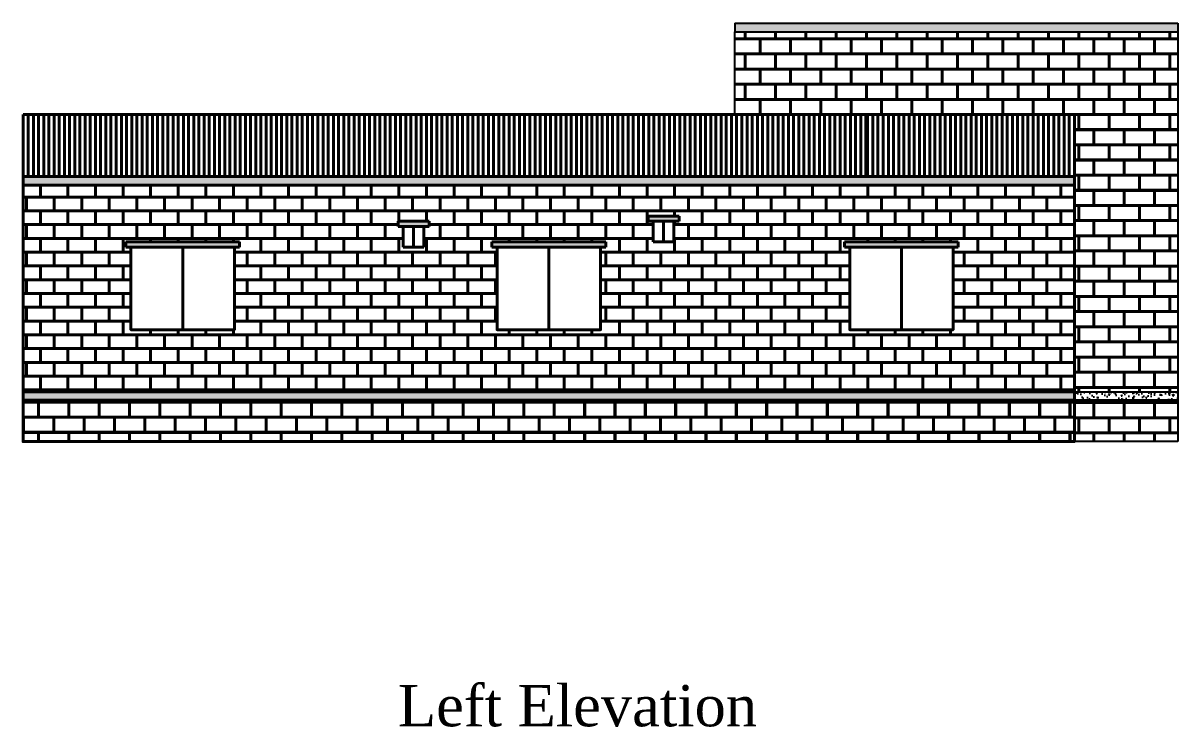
# Model space of a CAD drawing. Header units: inches. Extents: x -79350 to 491628, y -93215 to 155882.
# Drawn here: x -71198 to -70528, y -11980 to -11572 of the extents above; entities that cross this region are included whole.
import ezdxf

# ---------------------------------------------------------------- set-up
doc = ezdxf.new("R2010")
doc.units = ezdxf.units.IN
doc.header["$MEASUREMENT"] = 0
doc.layers.get('0').update_dxf_attribs({"lineweight": 30})
doc.layers.add('LINE', color=7, linetype='Continuous', lineweight=20)
doc.styles.get("Standard").update_dxf_attribs({"font": 'times.ttf', "height": 12})

msp = doc.modelspace()

# ---------------------------------------------------------------- hatches: boundary and pattern name
at = {"layer": 'LINE', "linetype": 'ByBlock', "lineweight": 25}
h = msp.add_hatch(dxfattribs=at)
h.set_pattern_fill('AR-CONC', color=256)
h.set_pattern_definition([(50, (2413.577, 1413), (7.17260183, -0.62752135), [0.75, -8.25]), (355, (2413.577, 1413), (-1.3875133, 7.52192134), [0.6, -6.6]), (100.451444, (2414.1746, 1412.948), (5.78508847, 6.8943999), [0.6374019, -7.0114211]), (46.1842, (2413.577, 1415), (10.6724133, -1.6551928), [1.125, -12.375]), (96.635635, (2414.466, 1414.862), (9.3466195, 9.741186), [0.9561034, -10.5171376]), (351.184164, (2413.577, 1415), (9.3466195, 9.741186), [0.9, -9.9]), (21, (2414.577, 1414.5), (5.9690705, -4.0261889), [0.75, -8.25]), (326, (2414.577, 1414.5), (2.4331533, 7.25150045), [0.6, -6.6]), (71.451445, (2415.074, 1414.1645), (8.40222377, 3.2253115), [0.6374019, -7.0114211]), (37.5, (2413.577, 1413), (0.12159855, 3.32893854), [0, -6.52, 0, -6.7, 0, -6.625]), (7.5, (2413.577, 1413), (2.63069537, 3.94411712), [0, -3.82, 0, -6.37, 0, -2.525]), (327.5, (2411.347, 1413), (5.33822436, -0.22554872), [0, -2.5, 0, -7.8, 0, -10.35]), (317.5, (2410.347, 1413), (5.8318617, 1.00104982), [0, -3.25, 0, -5.18, 0, -7.35])])
h.paths.add_polyline_path([(-70587.5, -11660.5), (-71197.5, -11660.5), (-71197.5, -11665.5), (-70587.5, -11665.5)])
h.paths.add_polyline_path([(-70527.5, -11571.5), (-70784.5, -11571.5), (-70784.5, -11576.5), (-70527.5, -11576.5)])
h.paths.add_polyline_path([(-70816.91, -11683.5), (-70834.91, -11683.5), (-70834.91, -11686.5), (-70831.91, -11686.5), (-70819.91, -11686.5), (-70816.91, -11686.5)])
h.paths.add_polyline_path([(-70654.91, -11698.5), (-70720.91, -11698.5), (-70720.91, -11701.5), (-70717.91, -11701.5), (-70657.91, -11701.5), (-70654.91, -11701.5)])
h.paths.add_polyline_path([(-70859.5, -11698.5), (-70925.5, -11698.5), (-70925.5, -11701.5), (-70922.5, -11701.5), (-70862.5, -11701.5), (-70859.5, -11701.5)])
h.paths.add_polyline_path([(-70961.91, -11686.5), (-70979.91, -11686.5), (-70979.91, -11689.5), (-70976.91, -11689.5), (-70964.91, -11689.5), (-70961.91, -11689.5)])
h.paths.add_polyline_path([(-71071.91, -11698.5), (-71137.91, -11698.5), (-71137.91, -11701.5), (-71134.91, -11701.5), (-71074.91, -11701.5), (-71071.91, -11701.5)])
h.paths.add_polyline_path([(-70587.5, -11785.5), (-71197.5, -11785.5), (-71197.5, -11790.5), (-70587.5, -11790.5)])
at = {"layer": 'LINE', "linetype": 'ByBlock', "lineweight": 30, "true_color": 0xcba65d, "transparency": 33554559}
h = msp.add_hatch(dxfattribs=at)
h.set_pattern_fill('AR-B816C', color=43, scale=1.1)
h.paths.add_polyline_path([(-70784.5, -11576.5), (-70784.5, -11624.5), (-70707.5, -11624.5), (-70587.5, -11624.5), (-70587.5, -11660.5), (-70587.5, -11665.5), (-70587.5, -11785.5), (-70527.5, -11785.5), (-70527.5, -11576.5)])
at = {"layer": 'LINE', "linetype": 'ByBlock', "lineweight": 40, "true_color": 0xcba65d}
h = msp.add_hatch(dxfattribs=at)
h.set_pattern_fill('AR-B816', color=43)
h.set_pattern_definition([(0, (-33603.5, 343.5), (0, 8), []), (90, (-33603.5, 343.5), (-8, 8), [8, -8])])
h.paths.add_polyline_path([(-70587.5, -11665.5), (-71197.5, -11665.5), (-71197.5, -11785.5), (-70587.5, -11785.5)])
h.paths.add_polyline_path([(-70859.5, -11698.5), (-70859.5, -11701.5), (-70862.5, -11701.5), (-70862.5, -11749.5), (-70922.5, -11749.5), (-70922.5, -11701.5), (-70925.5, -11701.5), (-70925.5, -11698.5)], flags=16)
h.paths.add_polyline_path([(-70961.91, -11686.5), (-70961.91, -11689.5), (-70964.91, -11689.5), (-70964.91, -11701.5), (-70976.91, -11701.5), (-70976.91, -11689.5), (-70979.91, -11689.5), (-70979.91, -11686.5)], flags=16)
h.paths.add_polyline_path([(-70834.91, -11683.5), (-70816.91, -11683.5), (-70816.91, -11686.5), (-70819.91, -11686.5), (-70819.91, -11698.5), (-70831.91, -11698.5), (-70831.91, -11686.5), (-70834.91, -11686.5)], flags=16)
h.paths.add_polyline_path([(-71071.91, -11698.5), (-71071.91, -11701.5), (-71074.91, -11701.5), (-71074.91, -11749.5), (-71134.91, -11749.5), (-71134.91, -11701.5), (-71137.91, -11701.5), (-71137.91, -11698.5)], flags=16)
h.paths.add_polyline_path([(-70720.91, -11698.5), (-70654.91, -11698.5), (-70654.91, -11701.5), (-70657.91, -11701.5), (-70657.91, -11749.5), (-70717.91, -11749.5), (-70717.91, -11701.5), (-70720.91, -11701.5)], flags=16)
at = {"layer": 'LINE', "linetype": 'ByBlock', "lineweight": 30, "true_color": 0xcba65d, "transparency": 33554687}
h = msp.add_hatch(dxfattribs=at)
h.set_pattern_fill('AR-B816C', color=43, scale=1.1)
h.set_pattern_definition([(0, (-33603.5, 343.5), (8.8, 8.8), [17.1875, -0.4125]), (0, (-33612.3, 343.9125), (8.8, 8.8), [17.1875, -0.4125]), (90, (-33603.5, 343.5), (-8.8, 8.8), [-9.2125, 8.3875]), (90, (-33603.9125, 343.5), (-8.8, 8.8), [-9.2125, 8.3875])])
h.paths.add_polyline_path([(-71197.5, -11790.5), (-71197.5, -11814.5), (-70587.5, -11814.5), (-70587.5, -11790.5)])
at = {"layer": 'LINE', "linetype": 'ByBlock', "lineweight": 25}
h = msp.add_hatch(dxfattribs=at)
h.set_pattern_fill('AR-CONC', color=256)
h.set_pattern_definition([(50, (0, 0), (7.17260183, -0.62752135), [0.75, -8.25]), (355, (0, 0), (-1.3875133, 7.5219213), [0.6, -6.6]), (100.451444, (0.598, -0.052), (5.7850885, 6.8943999), [0.6374019, -7.0114211]), (46.1842, (0, 2), (10.6724133, -1.6551928), [1.125, -12.375]), (96.635635, (0.889, 1.862), (9.3466195, 9.741186), [0.9561034, -10.5171376]), (351.184164, (0, 2), (9.3466195, 9.741186), [0.9, -9.9]), (21, (1, 1.5), (5.9690705, -4.0261889), [0.75, -8.25]), (326, (1, 1.5), (2.4331533, 7.25150045), [0.6, -6.6]), (71.451445, (1.4974, 1.1645), (8.4022238, 3.2253115), [0.6374019, -7.0114211]), (37.5, (0, 0), (0.12159855, 3.32893854), [0, -6.52, 0, -6.7, 0, -6.625]), (7.5, (0, 0), (2.63069537, 3.94411712), [0, -3.82, 0, -6.37, 0, -2.525]), (327.5, (-2.23, 0), (5.33822436, -0.22554872), [0, -2.5, 0, -7.8, 0, -10.35]), (317.5, (-3.23, 0), (5.8318617, 1.00104982), [0, -3.25, 0, -5.18, 0, -7.35])])
h.paths.add_polyline_path([(-70527.5, -11785.5), (-70587.5, -11785.5), (-70587.5, -11790.5), (-70527.5, -11790.5)])
at = {"layer": 'LINE', "linetype": 'ByBlock', "lineweight": 30, "true_color": 0xcba65d, "transparency": 33554559}
h = msp.add_hatch(dxfattribs=at)
h.set_pattern_fill('AR-B816C', color=43, scale=1.1)
h.paths.add_polyline_path([(-70587.5, -11790.5), (-70587.5, -11814.5), (-70527.5, -11814.5), (-70527.5, -11790.5)])

# ---------------------------------------------------------------- linework, layer by layer
at = {"layer": 'LINE', "linetype": 'ByBlock', "lineweight": 25}
for p, q in [((-70784.5, -11571.5), (-70527.5, -11571.5)), ((-70784.5, -11571.5), (-70784.5, -11576.5)), ((-70784.5, -11624.5), (-70784.5, -11576.5)), ((-70784.5, -11576.5), (-70527.5, -11576.5)), ((-70527.5, -11571.5), (-70527.5, -11576.5)), ((-70527.5, -11576.5), (-70527.5, -11790.5)), ((-70527.5, -11790.5), (-70527.5, -11814.5)), ((-70527.5, -11814.5), (-70587.5, -11814.5))]:
    msp.add_line(p, q, dxfattribs=at)
at = {"layer": 'LINE', "color": 135, "linetype": 'ByBlock', "lineweight": 40, "true_color": 0x5f919e}
for p, q in [((-71197.5, -11660.5), (-71197.5, -11624.5)), ((-71197.5, -11624.5), (-70707.5, -11624.5)), ((-71194.5, -11660.5), (-71194.5, -11624.5)), ((-71191.5, -11660.5), (-71191.5, -11624.5)), ((-71188.5, -11660.5), (-71188.5, -11624.5)), ((-71185.5, -11660.5), (-71185.5, -11624.5)), ((-71182.5, -11660.5), (-71182.5, -11624.5)), ((-71179.5, -11660.5), (-71179.5, -11624.5)), ((-71179.5, -11660.5), (-71179.5, -11624.5)), ((-71176.5, -11660.5), (-71176.5, -11624.5)), ((-71173.5, -11660.5), (-71173.5, -11624.5)), ((-71170.5, -11660.5), (-71170.5, -11624.5)), ((-71167.5, -11660.5), (-71167.5, -11624.5)), ((-71164.5, -11660.5), (-71164.5, -11624.5)), ((-71164.5, -11660.5), (-71164.5, -11624.5)), ((-71161.5, -11660.5), (-71161.5, -11624.5)), ((-71158.5, -11660.5), (-71158.5, -11624.5)), ((-71155.5, -11660.5), (-71155.5, -11624.5)), ((-71152.5, -11660.5), (-71152.5, -11624.5)), ((-71152.5, -11660.5), (-71152.5, -11624.5)), ((-71149.5, -11660.5), (-71149.5, -11624.5)), ((-71149.5, -11660.5), (-71149.5, -11624.5)), ((-71146.5, -11660.5), (-71146.5, -11624.5)), ((-71143.5, -11660.5), (-71143.5, -11624.5)), ((-71140.5, -11660.5), (-71140.5, -11624.5)), ((-71137.5, -11660.5), (-71137.5, -11624.5)), ((-71137.5, -11660.5), (-71137.5, -11624.5)), ((-71134.5, -11660.5), (-71134.5, -11624.5)), ((-71131.5, -11660.5), (-71131.5, -11624.5)), ((-71128.5, -11660.5), (-71128.5, -11624.5)), ((-71125.5, -11660.5), (-71125.5, -11624.5)), ((-71122.5, -11660.5), (-71122.5, -11624.5)), ((-71122.5, -11660.5), (-71122.5, -11624.5)), ((-71119.5, -11660.5), (-71119.5, -11624.5)), ((-71116.5, -11660.5), (-71116.5, -11624.5)), ((-71113.5, -11660.5), (-71113.5, -11624.5)), ((-71110.5, -11660.5), (-71110.5, -11624.5)), ((-71107.5, -11660.5), (-71107.5, -11624.5)), ((-71107.5, -11660.5), (-71107.5, -11624.5)), ((-71104.5, -11660.5), (-71104.5, -11624.5)), ((-71101.5, -11660.5), (-71101.5, -11624.5)), ((-71098.5, -11660.5), (-71098.5, -11624.5)), ((-71095.5, -11660.5), (-71095.5, -11624.5)), ((-71095.5, -11660.5), (-71095.5, -11624.5)), ((-71092.5, -11660.5), (-71092.5, -11624.5)), ((-71092.5, -11660.5), (-71092.5, -11624.5)), ((-71089.5, -11660.5), (-71089.5, -11624.5)), ((-71086.5, -11660.5), (-71086.5, -11624.5)), ((-71083.5, -11660.5), (-71083.5, -11624.5)), ((-71080.5, -11660.5), (-71080.5, -11624.5)), ((-71080.5, -11660.5), (-71080.5, -11624.5)), ((-71077.5, -11660.5), (-71077.5, -11624.5)), ((-71074.5, -11660.5), (-71074.5, -11624.5)), ((-71071.5, -11660.5), (-71071.5, -11624.5)), ((-71068.5, -11660.5), (-71068.5, -11624.5)), ((-71065.5, -11660.5), (-71065.5, -11624.5)), ((-71065.5, -11660.5), (-71065.5, -11624.5)), ((-71062.5, -11660.5), (-71062.5, -11624.5)), ((-71059.5, -11660.5), (-71059.5, -11624.5)), ((-71056.5, -11660.5), (-71056.5, -11624.5)), ((-71053.5, -11660.5), (-71053.5, -11624.5)), ((-71050.5, -11660.5), (-71050.5, -11624.5)), ((-71050.5, -11660.5), (-71050.5, -11624.5)), ((-71047.5, -11660.5), (-71047.5, -11624.5)), ((-71044.5, -11660.5), (-71044.5, -11624.5)), ((-71041.5, -11660.5), (-71041.5, -11624.5)), ((-71038.5, -11660.5), (-71038.5, -11624.5)), ((-71038.5, -11660.5), (-71038.5, -11624.5)), ((-71035.5, -11660.5), (-71035.5, -11624.5)), ((-71035.5, -11660.5), (-71035.5, -11624.5)), ((-71032.5, -11660.5), (-71032.5, -11624.5)), ((-71029.5, -11660.5), (-71029.5, -11624.5)), ((-71026.5, -11660.5), (-71026.5, -11624.5)), ((-71023.5, -11660.5), (-71023.5, -11624.5)), ((-71023.5, -11660.5), (-71023.5, -11624.5)), ((-71020.5, -11660.5), (-71020.5, -11624.5)), ((-71017.5, -11660.5), (-71017.5, -11624.5)), ((-71014.5, -11660.5), (-71014.5, -11624.5)), ((-71011.5, -11660.5), (-71011.5, -11624.5)), ((-71008.5, -11660.5), (-71008.5, -11624.5)), ((-71008.5, -11660.5), (-71008.5, -11624.5)), ((-71005.5, -11660.5), (-71005.5, -11624.5)), ((-71002.5, -11660.5), (-71002.5, -11624.5)), ((-70999.5, -11660.5), (-70999.5, -11624.5)), ((-70996.5, -11660.5), (-70996.5, -11624.5)), ((-70993.5, -11660.5), (-70993.5, -11624.5)), ((-70993.5, -11660.5), (-70993.5, -11624.5)), ((-70990.5, -11660.5), (-70990.5, -11624.5)), ((-70987.5, -11660.5), (-70987.5, -11624.5)), ((-70984.5, -11660.5), (-70984.5, -11624.5)), ((-70981.5, -11660.5), (-70981.5, -11624.5)), ((-70981.5, -11660.5), (-70981.5, -11624.5)), ((-70978.5, -11660.5), (-70978.5, -11624.5)), ((-70978.5, -11660.5), (-70978.5, -11624.5)), ((-70975.5, -11660.5), (-70975.5, -11624.5)), ((-70972.5, -11660.5), (-70972.5, -11624.5)), ((-70969.5, -11660.5), (-70969.5, -11624.5)), ((-70966.5, -11660.5), (-70966.5, -11624.5)), ((-70966.5, -11660.5), (-70966.5, -11624.5)), ((-70963.5, -11660.5), (-70963.5, -11624.5)), ((-70960.5, -11660.5), (-70960.5, -11624.5)), ((-70957.5, -11660.5), (-70957.5, -11624.5)), ((-70954.5, -11660.5), (-70954.5, -11624.5)), ((-70951.5, -11660.5), (-70951.5, -11624.5)), ((-70951.5, -11660.5), (-70951.5, -11624.5)), ((-70948.5, -11660.5), (-70948.5, -11624.5)), ((-70945.5, -11660.5), (-70945.5, -11624.5)), ((-70942.5, -11660.5), (-70942.5, -11624.5)), ((-70939.5, -11660.5), (-70939.5, -11624.5)), ((-70936.5, -11660.5), (-70936.5, -11624.5)), ((-70936.5, -11660.5), (-70936.5, -11624.5)), ((-70933.5, -11660.5), (-70933.5, -11624.5)), ((-70930.5, -11660.5), (-70930.5, -11624.5)), ((-70927.5, -11660.5), (-70927.5, -11624.5)), ((-70924.5, -11660.5), (-70924.5, -11624.5)), ((-70924.5, -11660.5), (-70924.5, -11624.5)), ((-70921.5, -11660.5), (-70921.5, -11624.5)), ((-70921.5, -11660.5), (-70921.5, -11624.5)), ((-70918.5, -11660.5), (-70918.5, -11624.5)), ((-70915.5, -11660.5), (-70915.5, -11624.5)), ((-70912.5, -11660.5), (-70912.5, -11624.5)), ((-70909.5, -11660.5), (-70909.5, -11624.5)), ((-70909.5, -11660.5), (-70909.5, -11624.5)), ((-70906.5, -11660.5), (-70906.5, -11624.5)), ((-70903.5, -11660.5), (-70903.5, -11624.5)), ((-70900.5, -11660.5), (-70900.5, -11624.5)), ((-70897.5, -11660.5), (-70897.5, -11624.5)), ((-70894.5, -11660.5), (-70894.5, -11624.5)), ((-70894.5, -11660.5), (-70894.5, -11624.5)), ((-70891.5, -11660.5), (-70891.5, -11624.5)), ((-70888.5, -11660.5), (-70888.5, -11624.5)), ((-70885.5, -11660.5), (-70885.5, -11624.5)), ((-70882.5, -11660.5), (-70882.5, -11624.5)), ((-70879.5, -11660.5), (-70879.5, -11624.5)), ((-70879.5, -11660.5), (-70879.5, -11624.5)), ((-70876.5, -11660.5), (-70876.5, -11624.5)), ((-70873.5, -11660.5), (-70873.5, -11624.5)), ((-70870.5, -11660.5), (-70870.5, -11624.5)), ((-70867.5, -11660.5), (-70867.5, -11624.5)), ((-70867.5, -11660.5), (-70867.5, -11624.5)), ((-70864.5, -11660.5), (-70864.5, -11624.5)), ((-70864.5, -11660.5), (-70864.5, -11624.5)), ((-70861.5, -11660.5), (-70861.5, -11624.5)), ((-70858.5, -11660.5), (-70858.5, -11624.5)), ((-70855.5, -11660.5), (-70855.5, -11624.5)), ((-70852.5, -11660.5), (-70852.5, -11624.5)), ((-70852.5, -11660.5), (-70852.5, -11624.5)), ((-70849.5, -11660.5), (-70849.5, -11624.5)), ((-70846.5, -11660.5), (-70846.5, -11624.5)), ((-70843.5, -11660.5), (-70843.5, -11624.5)), ((-70840.5, -11660.5), (-70840.5, -11624.5)), ((-70837.5, -11660.5), (-70837.5, -11624.5)), ((-70837.5, -11660.5), (-70837.5, -11624.5)), ((-70834.5, -11660.5), (-70834.5, -11624.5)), ((-70831.5, -11660.5), (-70831.5, -11624.5)), ((-70828.5, -11660.5), (-70828.5, -11624.5)), ((-70825.5, -11660.5), (-70825.5, -11624.5)), ((-70822.5, -11660.5), (-70822.5, -11624.5)), ((-70822.5, -11660.5), (-70822.5, -11624.5)), ((-70819.5, -11660.5), (-70819.5, -11624.5)), ((-70816.5, -11660.5), (-70816.5, -11624.5)), ((-70813.5, -11660.5), (-70813.5, -11624.5)), ((-70810.5, -11660.5), (-70810.5, -11624.5)), ((-70810.5, -11660.5), (-70810.5, -11624.5)), ((-70807.5, -11660.5), (-70807.5, -11624.5)), ((-70807.5, -11660.5), (-70807.5, -11624.5)), ((-70804.5, -11660.5), (-70804.5, -11624.5)), ((-70801.5, -11660.5), (-70801.5, -11624.5)), ((-70798.5, -11660.5), (-70798.5, -11624.5)), ((-70795.5, -11660.5), (-70795.5, -11624.5)), ((-70795.5, -11660.5), (-70795.5, -11624.5)), ((-70792.5, -11660.5), (-70792.5, -11624.5)), ((-70789.5, -11660.5), (-70789.5, -11624.5)), ((-70786.5, -11660.5), (-70786.5, -11624.5)), ((-70783.5, -11660.5), (-70783.5, -11624.5)), ((-70780.5, -11660.5), (-70780.5, -11624.5)), ((-70780.5, -11660.5), (-70780.5, -11624.5)), ((-70777.5, -11660.5), (-70777.5, -11624.5)), ((-70774.5, -11660.5), (-70774.5, -11624.5)), ((-70771.5, -11660.5), (-70771.5, -11624.5)), ((-70768.5, -11660.5), (-70768.5, -11624.5)), ((-70765.5, -11660.5), (-70765.5, -11624.5)), ((-70765.5, -11660.5), (-70765.5, -11624.5)), ((-70762.5, -11660.5), (-70762.5, -11624.5)), ((-70759.5, -11660.5), (-70759.5, -11624.5)), ((-70756.5, -11660.5), (-70756.5, -11624.5)), ((-70753.5, -11660.5), (-70753.5, -11624.5)), ((-70753.5, -11660.5), (-70753.5, -11624.5)), ((-70750.5, -11660.5), (-70750.5, -11624.5)), ((-70750.5, -11660.5), (-70750.5, -11624.5)), ((-70747.5, -11660.5), (-70747.5, -11624.5)), ((-70744.5, -11660.5), (-70744.5, -11624.5)), ((-70741.5, -11660.5), (-70741.5, -11624.5)), ((-70738.5, -11660.5), (-70738.5, -11624.5)), ((-70738.5, -11660.5), (-70738.5, -11624.5)), ((-70735.5, -11660.5), (-70735.5, -11624.5)), ((-70732.5, -11660.5), (-70732.5, -11624.5)), ((-70729.5, -11660.5), (-70729.5, -11624.5)), ((-70726.5, -11660.5), (-70726.5, -11624.5)), ((-70723.5, -11660.5), (-70723.5, -11624.5)), ((-70723.5, -11660.5), (-70723.5, -11624.5)), ((-70720.5, -11660.5), (-70720.5, -11624.5)), ((-70717.5, -11660.5), (-70717.5, -11624.5)), ((-70714.5, -11660.5), (-70714.5, -11624.5)), ((-70711.5, -11660.5), (-70711.5, -11624.5)), ((-70708.5, -11660.5), (-70708.5, -11624.5)), ((-70708.5, -11660.5), (-70708.5, -11624.5)), ((-70707.5, -11624.5), (-70707.5, -11660.5)), ((-70707.5, -11660.5), (-70707.5, -11624.5)), ((-70707.5, -11624.5), (-70587.5, -11624.5)), ((-70704.5, -11660.5), (-70704.5, -11624.5)), ((-70701.5, -11660.5), (-70701.5, -11624.5)), ((-70698.5, -11660.5), (-70698.5, -11624.5)), ((-70695.5, -11660.5), (-70695.5, -11624.5)), ((-70692.5, -11660.5), (-70692.5, -11624.5)), ((-70689.5, -11660.5), (-70689.5, -11624.5)), ((-70689.5, -11660.5), (-70689.5, -11624.5)), ((-70686.5, -11660.5), (-70686.5, -11624.5)), ((-70683.5, -11660.5), (-70683.5, -11624.5)), ((-70680.5, -11660.5), (-70680.5, -11624.5)), ((-70677.5, -11660.5), (-70677.5, -11624.5)), ((-70674.5, -11660.5), (-70674.5, -11624.5)), ((-70674.5, -11660.5), (-70674.5, -11624.5)), ((-70671.5, -11660.5), (-70671.5, -11624.5)), ((-70668.5, -11660.5), (-70668.5, -11624.5)), ((-70665.5, -11660.5), (-70665.5, -11624.5)), ((-70662.5, -11660.5), (-70662.5, -11624.5)), ((-70662.5, -11660.5), (-70662.5, -11624.5)), ((-70659.5, -11660.5), (-70659.5, -11624.5)), ((-70659.5, -11660.5), (-70659.5, -11624.5)), ((-70656.5, -11660.5), (-70656.5, -11624.5)), ((-70653.5, -11660.5), (-70653.5, -11624.5)), ((-70650.5, -11660.5), (-70650.5, -11624.5)), ((-70647.5, -11660.5), (-70647.5, -11624.5)), ((-70647.5, -11660.5), (-70647.5, -11624.5)), ((-70644.5, -11660.5), (-70644.5, -11624.5)), ((-70641.5, -11660.5), (-70641.5, -11624.5)), ((-70638.5, -11660.5), (-70638.5, -11624.5)), ((-70635.5, -11660.5), (-70635.5, -11624.5)), ((-70632.5, -11660.5), (-70632.5, -11624.5)), ((-70632.5, -11660.5), (-70632.5, -11624.5)), ((-70629.5, -11660.5), (-70629.5, -11624.5)), ((-70626.5, -11660.5), (-70626.5, -11624.5)), ((-70623.5, -11660.5), (-70623.5, -11624.5)), ((-70620.5, -11660.5), (-70620.5, -11624.5)), ((-70617.5, -11660.5), (-70617.5, -11624.5)), ((-70617.5, -11660.5), (-70617.5, -11624.5)), ((-70614.5, -11660.5), (-70614.5, -11624.5)), ((-70611.5, -11660.5), (-70611.5, -11624.5)), ((-70608.5, -11660.5), (-70608.5, -11624.5)), ((-70605.5, -11660.5), (-70605.5, -11624.5)), ((-70605.5, -11660.5), (-70605.5, -11624.5)), ((-70602.5, -11660.5), (-70602.5, -11624.5)), ((-70602.5, -11660.5), (-70602.5, -11624.5)), ((-70599.5, -11660.5), (-70599.5, -11624.5)), ((-70596.5, -11660.5), (-70596.5, -11624.5)), ((-70593.5, -11660.5), (-70593.5, -11624.5)), ((-70590.5, -11660.5), (-70590.5, -11624.5)), ((-70590.5, -11660.5), (-70590.5, -11624.5)), ((-70587.5, -11660.5), (-70587.5, -11624.5))]:
    msp.add_line(p, q, dxfattribs=at)
at = {"layer": 'LINE', "linetype": 'ByBlock', "lineweight": 40}
for p, q in [((-71197.5, -11665.5), (-70587.5, -11665.5)), ((-70834.91, -11686.5), (-70834.91, -11683.5)), ((-70834.91, -11683.5), (-70816.91, -11683.5)), ((-70816.91, -11686.5), (-70816.91, -11683.5)), ((-70979.91, -11689.5), (-70979.91, -11686.5)), ((-70979.91, -11686.5), (-70961.91, -11686.5)), ((-70976.91, -11689.5), (-70979.91, -11689.5)), ((-70964.91, -11689.5), (-70976.91, -11689.5)), ((-70976.91, -11689.5), (-70976.91, -11701.5)), ((-70970.91, -11689.5), (-70970.91, -11701.5)), ((-70964.91, -11701.5), (-70964.91, -11689.5)), ((-70964.91, -11689.5), (-70961.91, -11689.5)), ((-70961.91, -11689.5), (-70961.91, -11686.5)), ((-70831.91, -11686.5), (-70834.91, -11686.5)), ((-70819.91, -11686.5), (-70831.91, -11686.5)), ((-70831.91, -11686.5), (-70831.91, -11698.5)), ((-70825.91, -11686.5), (-70825.91, -11698.5)), ((-70819.91, -11698.5), (-70819.91, -11686.5)), ((-70819.91, -11686.5), (-70816.91, -11686.5)), ((-71137.91, -11701.5), (-71137.91, -11698.5)), ((-71137.91, -11698.5), (-71071.91, -11698.5)), ((-71134.91, -11701.5), (-71137.91, -11701.5)), ((-71104.91, -11701.5), (-71104.91, -11749.5)), ((-71074.91, -11701.5), (-71071.91, -11701.5)), ((-71071.91, -11701.5), (-71071.91, -11698.5)), ((-70976.91, -11701.5), (-70964.91, -11701.5)), ((-70925.5, -11701.5), (-70925.5, -11698.5)), ((-70925.5, -11698.5), (-70859.5, -11698.5)), ((-70922.5, -11701.5), (-70925.5, -11701.5)), ((-70892.5, -11701.5), (-70892.5, -11749.5)), ((-70862.5, -11701.5), (-70859.5, -11701.5)), ((-70859.5, -11701.5), (-70859.5, -11698.5)), ((-70831.91, -11698.5), (-70819.91, -11698.5)), ((-70720.91, -11701.5), (-70720.91, -11698.5)), ((-70720.91, -11698.5), (-70654.91, -11698.5)), ((-70717.91, -11701.5), (-70720.91, -11701.5)), ((-70687.91, -11701.5), (-70687.91, -11749.5)), ((-70657.91, -11701.5), (-70654.91, -11701.5)), ((-70654.91, -11701.5), (-70654.91, -11698.5)), ((-71197.5, -11785.5), (-70587.5, -11785.5))]:
    msp.add_line(p, q, dxfattribs=at)
for points in [[(-71197.5, -11660.5), (-70587.5, -11660.5), (-70587.5, -11665.5), (-71197.5, -11665.5)], [(-71197.5, -11665.5), (-70587.5, -11665.5), (-70587.5, -11785.5), (-71197.5, -11785.5)], [(-71134.91, -11701.5), (-71074.91, -11701.5), (-71074.91, -11749.5), (-71134.91, -11749.5)], [(-70922.5, -11701.5), (-70862.5, -11701.5), (-70862.5, -11749.5), (-70922.5, -11749.5)], [(-70717.91, -11701.5), (-70657.91, -11701.5), (-70657.91, -11749.5), (-70717.91, -11749.5)], [(-71197.5, -11785.5), (-70587.5, -11785.5), (-70587.5, -11790.5), (-71197.5, -11790.5)], [(-71197.5, -11790.5), (-70587.5, -11790.5), (-70587.5, -11814.5), (-71197.5, -11814.5)]]:
    msp.add_lwpolyline(points, close=True, dxfattribs=at)
at = {"layer": 'LINE', "linetype": 'ByBlock', "lineweight": 25}
msp.add_lwpolyline([(-70587.5, -11785.5), (-70527.5, -11785.5), (-70527.5, -11790.5), (-70587.5, -11790.5)], close=True, dxfattribs=at)

# ---------------------------------------------------------------- texts
at = {"color": 138, "linetype": 'ByBlock', "lineweight": 40, "true_color": 0x004a5e, "insert": (-70980, -11955.75), "char_height": 24, "attachment_point": 1}
msp.add_mtext_dynamic_manual_height_columns('Left Elevation', width=455, gutter_width=60, heights=[5.23], dxfattribs=at)

doc.saveas('drawing.dxf')
